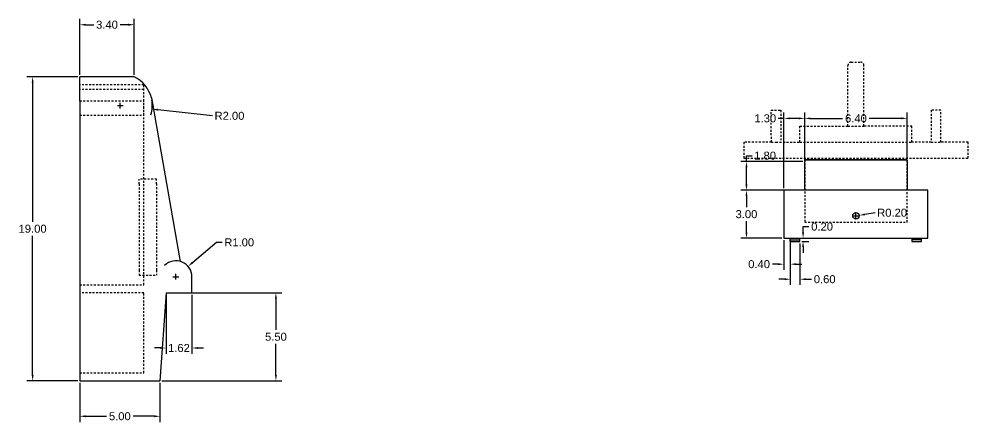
# Model space of a CAD drawing. Header units: centimetres. Extents: x 10 to 640, y 5 to 41.
# Drawn here: x 233.7 to 293, y 5 to 30.2 of the extents above; entities that cross this region are included whole.
import ezdxf

# ---------------------------------------------------------------- set-up
doc = ezdxf.new("R2010")
doc.units = ezdxf.units.CM
doc.header["$MEASUREMENT"] = 0
doc.linetypes.add('ACAD_ISO02W100', pattern=[15, 12, -3])
for name, color, linetype in [('CapacLateral', 50, 'Continuous'), ('LiniiAjutatoare', 212, 'Continuous'), ('MarimiSuprafata', 130, 'Continuous'), ('PlacaElectronica', 10, 'Continuous')]:
    doc.layers.add(name, color=color, linetype=linetype)
doc.styles.get("Standard").update_dxf_attribs({"font": 'arial.ttf'})
doc.dimstyles.get("Standard").update_dxf_attribs({"dimscale": 2, "dimtxt": 0.25, "dimasz": 0.18, "dimexe": 0.18, "dimexo": 0.0625, "dimgap": 0.09, "dimtad": 0, "dimtih": 1, "dimtoh": 1, "dimzin": 0, "dimdsep": 46, "dimtxsty": 'Standard', "dimcen": 0.09, "dimadec": 0, "dimazin": 0, "dimtfac": 1, "dimtofl": 0, "dimtmove": 0, "dimatfit": 3, "dimfxl": 1, "dimtolj": 1, "dimtzin": 0, "dimarcsym": 0})

# ---------------------------------------------------------------- blocks, each defined once
blk = doc.blocks.new('*D105')
at = {"layer": 'Defpoints', "color": 0, "linetype": 'ByBlock', "ltscale": 0.01, "transparency": 16777216}
for p in [(240.939, 29.879), (237.542, 26.627), (240.939, 26.627)]:
    blk.add_point(p, dxfattribs=at)
at = {"layer": 'MarimiSuprafata', "color": 0, "linetype": 'ByBlock', "lineweight": -2, "ltscale": 0.01, "transparency": 16777216}
for p, q in [((237.542, 26.752), (237.542, 30.239)), ((240.939, 26.752), (240.939, 30.239)), ((237.902, 29.879), (238.412, 29.879)), ((240.579, 29.879), (240.069, 29.879))]:
    blk.add_line(p, q, dxfattribs=at)
at = {"layer": 'MarimiSuprafata', "color": 0, "linetype": 'ByBlock', "ltscale": 0.01, "transparency": 16777216}
for points in [[(237.902, 29.939), (237.902, 29.819), (237.542, 29.879)], [(240.579, 29.939), (240.579, 29.819), (240.939, 29.879)]]:
    blk.add_solid(points, dxfattribs=at)
at = {"layer": 'MarimiSuprafata', "color": 0, "linetype": 'ByBlock', "ltscale": 0.01, "transparency": 16777216, "insert": (239.241, 29.879), "char_height": 0.5, "attachment_point": 5}
blk.add_mtext('\\A1;3.40', dxfattribs=at)
blk = doc.blocks.new('*D106')
at = {"layer": 'Defpoints', "color": 0, "linetype": 'ByBlock', "ltscale": 0.01, "transparency": 16777216}
for p in [(240.069, 24.826), (242.057, 24.605)]:
    blk.add_point(p, dxfattribs=at)
at = {"layer": 'MarimiSuprafata', "color": 0, "linetype": 'ByBlock', "lineweight": -2, "ltscale": 0.01, "transparency": 16777216}
for p, q in [((240.069, 24.646), (240.069, 25.006)), ((239.889, 24.826), (240.249, 24.826)), ((245.824, 24.185), (242.414, 24.565))]:
    blk.add_line(p, q, dxfattribs=at)
blk.add_arc((240.069, 24.826), 2, 343.32888, 10.1448, dxfattribs=at)
at = {"layer": 'MarimiSuprafata', "color": 0, "linetype": 'ByBlock', "ltscale": 0.01, "transparency": 16777216}
blk.add_solid([(242.421, 24.625), (242.408, 24.505), (242.057, 24.605)], dxfattribs=at)
at = {"layer": 'MarimiSuprafata', "color": 0, "linetype": 'ByBlock', "ltscale": 0.01, "transparency": 16777216, "insert": (246.891, 24.185), "char_height": 0.5, "attachment_point": 5}
blk.add_mtext('\\A1;R2.00', dxfattribs=at)
blk = doc.blocks.new('*D107')
at = {"layer": 'Defpoints', "color": 0, "linetype": 'ByBlock', "ltscale": 0.01, "transparency": 16777216}
for p in [(244.304, 14.775), (243.542, 14.127)]:
    blk.add_point(p, dxfattribs=at)
at = {"layer": 'MarimiSuprafata', "color": 0, "linetype": 'ByBlock', "lineweight": -2, "ltscale": 0.01, "transparency": 16777216}
for p, q in [((246.07, 16.276), (244.579, 15.008)), ((246.43, 16.276), (246.07, 16.276)), ((243.542, 13.947), (243.542, 14.307)), ((243.362, 14.127), (243.722, 14.127))]:
    blk.add_line(p, q, dxfattribs=at)
at = {"layer": 'MarimiSuprafata', "color": 0, "linetype": 'ByBlock', "ltscale": 0.01, "transparency": 16777216}
blk.add_solid([(244.54, 15.054), (244.617, 14.962), (244.304, 14.775)], dxfattribs=at)
at = {"layer": 'MarimiSuprafata', "color": 0, "linetype": 'ByBlock', "ltscale": 0.01, "transparency": 16777216, "insert": (247.498, 16.276), "char_height": 0.5, "attachment_point": 5}
blk.add_mtext('\\A1;R1.00', dxfattribs=at)
blk = doc.blocks.new('*D108')
at = {"layer": 'Defpoints', "color": 0, "linetype": 'ByBlock', "ltscale": 0.01, "transparency": 16777216}
for p in [(242.927, 13.127), (244.542, 13.127), (242.927, 9.676)]:
    blk.add_point(p, dxfattribs=at)
at = {"layer": 'MarimiSuprafata', "color": 0, "linetype": 'ByBlock', "lineweight": -2, "ltscale": 0.01, "transparency": 16777216}
for p, q in [((242.927, 13.002), (242.927, 9.316)), ((244.542, 13.002), (244.542, 9.316)), ((242.567, 9.676), (242.207, 9.676)), ((244.902, 9.676), (245.262, 9.676))]:
    blk.add_line(p, q, dxfattribs=at)
at = {"layer": 'MarimiSuprafata', "color": 0, "linetype": 'ByBlock', "ltscale": 0.01, "transparency": 16777216}
for points in [[(242.567, 9.736), (242.567, 9.616), (242.927, 9.676)], [(244.902, 9.736), (244.902, 9.616), (244.542, 9.676)]]:
    blk.add_solid(points, dxfattribs=at)
at = {"layer": 'MarimiSuprafata', "color": 0, "linetype": 'ByBlock', "ltscale": 0.01, "transparency": 16777216, "insert": (243.735, 9.676), "char_height": 0.5, "attachment_point": 5}
blk.add_mtext('\\A1;1.62', dxfattribs=at)
blk = doc.blocks.new('*D109')
at = {"layer": 'Defpoints', "color": 0, "linetype": 'ByBlock', "ltscale": 0.01, "transparency": 16777216}
for p in [(242.927, 13.127), (249.792, 13.127), (242.542, 7.627)]:
    blk.add_point(p, dxfattribs=at)
at = {"layer": 'MarimiSuprafata', "color": 0, "linetype": 'ByBlock', "lineweight": -2, "ltscale": 0.01, "transparency": 16777216}
for p, q in [((243.052, 13.127), (250.152, 13.127)), ((249.792, 12.767), (249.792, 10.812)), ((249.792, 7.987), (249.792, 9.942)), ((242.667, 7.627), (250.152, 7.627))]:
    blk.add_line(p, q, dxfattribs=at)
at = {"layer": 'MarimiSuprafata', "color": 0, "linetype": 'ByBlock', "ltscale": 0.01, "transparency": 16777216}
for points in [[(249.732, 12.767), (249.852, 12.767), (249.792, 13.127)], [(249.732, 7.987), (249.852, 7.987), (249.792, 7.627)]]:
    blk.add_solid(points, dxfattribs=at)
at = {"layer": 'MarimiSuprafata', "color": 0, "linetype": 'ByBlock', "ltscale": 0.01, "transparency": 16777216, "insert": (249.792, 10.377), "char_height": 0.5, "attachment_point": 5}
blk.add_mtext('\\A1;5.50', dxfattribs=at)
blk = doc.blocks.new('*D110')
at = {"layer": 'Defpoints', "color": 0, "linetype": 'ByBlock', "ltscale": 0.01, "transparency": 16777216}
for p in [(237.542, 7.627), (242.542, 7.627), (242.542, 5.409)]:
    blk.add_point(p, dxfattribs=at)
at = {"layer": 'MarimiSuprafata', "color": 0, "linetype": 'ByBlock', "lineweight": -2, "ltscale": 0.01, "transparency": 16777216}
for p, q in [((237.542, 7.502), (237.542, 5.049)), ((242.542, 7.502), (242.542, 5.049)), ((237.902, 5.409), (239.214, 5.409)), ((242.182, 5.409), (240.871, 5.409))]:
    blk.add_line(p, q, dxfattribs=at)
at = {"layer": 'MarimiSuprafata', "color": 0, "linetype": 'ByBlock', "ltscale": 0.01, "transparency": 16777216}
for points in [[(237.902, 5.469), (237.902, 5.349), (237.542, 5.409)], [(242.182, 5.469), (242.182, 5.349), (242.542, 5.409)]]:
    blk.add_solid(points, dxfattribs=at)
at = {"layer": 'MarimiSuprafata', "color": 0, "linetype": 'ByBlock', "ltscale": 0.01, "transparency": 16777216, "insert": (240.042, 5.409), "char_height": 0.5, "attachment_point": 5}
blk.add_mtext('\\A1;5.00', dxfattribs=at)
blk = doc.blocks.new('*D111')
at = {"layer": 'Defpoints', "color": 0, "linetype": 'ByBlock', "ltscale": 0.01, "transparency": 16777216}
for p in [(237.542, 26.627), (234.595, 7.627), (237.542, 7.627)]:
    blk.add_point(p, dxfattribs=at)
at = {"layer": 'MarimiSuprafata', "color": 0, "linetype": 'ByBlock', "lineweight": -2, "ltscale": 0.01, "transparency": 16777216}
for p, q in [((237.417, 26.627), (234.235, 26.627)), ((234.595, 26.267), (234.595, 17.562)), ((234.595, 7.987), (234.595, 16.692)), ((237.417, 7.627), (234.235, 7.627))]:
    blk.add_line(p, q, dxfattribs=at)
at = {"layer": 'MarimiSuprafata', "color": 0, "linetype": 'ByBlock', "ltscale": 0.01, "transparency": 16777216}
for points in [[(234.535, 26.267), (234.655, 26.267), (234.595, 26.627)], [(234.535, 7.987), (234.655, 7.987), (234.595, 7.627)]]:
    blk.add_solid(points, dxfattribs=at)
at = {"layer": 'MarimiSuprafata', "color": 0, "linetype": 'ByBlock', "ltscale": 0.01, "transparency": 16777216, "insert": (234.595, 17.127), "char_height": 0.5, "attachment_point": 5}
blk.add_mtext('\\A1;19.00', dxfattribs=at)
blk = doc.blocks.new('*D117')
at = {"layer": 'Defpoints', "color": 0, "linetype": 'ByBlock', "ltscale": 0.01, "transparency": 16777216}
for p in [(289.22, 24.026), (282.82, 21.435, 8.1), (289.22, 21.435, 8.1)]:
    blk.add_point(p, dxfattribs=at)
at = {"layer": 'MarimiSuprafata', "color": 0, "linetype": 'ByBlock', "lineweight": -2, "ltscale": 0.01, "transparency": 16777216}
for p, q in [((282.82, 21.56), (282.82, 24.386)), ((289.22, 21.56), (289.22, 24.386)), ((283.18, 24.026), (285.19, 24.026)), ((288.86, 24.026), (286.85, 24.026))]:
    blk.add_line(p, q, dxfattribs=at)
at = {"layer": 'MarimiSuprafata', "color": 0, "linetype": 'ByBlock', "ltscale": 0.01, "transparency": 16777216}
for points in [[(283.18, 24.086), (283.18, 23.966), (282.82, 24.026)], [(288.86, 24.086), (288.86, 23.966), (289.22, 24.026)]]:
    blk.add_solid(points, dxfattribs=at)
at = {"layer": 'MarimiSuprafata', "color": 0, "linetype": 'ByBlock', "ltscale": 0.01, "transparency": 16777216, "insert": (286.02, 24.026), "char_height": 0.5, "attachment_point": 5}
blk.add_mtext('\\A1;6.40', dxfattribs=at)
blk = doc.blocks.new('*D118')
at = {"layer": 'Defpoints', "color": 0, "linetype": 'ByBlock', "ltscale": 0.01, "transparency": 16777216}
for p in [(281.52, 24.026), (281.52, 19.535), (282.82, 19.535)]:
    blk.add_point(p, dxfattribs=at)
at = {"layer": 'MarimiSuprafata', "color": 0, "linetype": 'ByBlock', "lineweight": -2, "ltscale": 0.01, "transparency": 16777216}
for p, q in [((281.52, 19.66), (281.52, 24.386)), ((282.82, 19.66), (282.82, 24.386)), ((281.52, 24.026), (281.16, 24.026)), ((282.46, 24.026), (281.88, 24.026))]:
    blk.add_line(p, q, dxfattribs=at)
at = {"layer": 'MarimiSuprafata', "color": 0, "linetype": 'ByBlock', "ltscale": 0.01, "transparency": 16777216}
for points in [[(281.88, 24.086), (281.88, 23.966), (281.52, 24.026)], [(282.46, 24.086), (282.46, 23.966), (282.82, 24.026)]]:
    blk.add_solid(points, dxfattribs=at)
at = {"layer": 'MarimiSuprafata', "color": 0, "linetype": 'ByBlock', "ltscale": 0.01, "transparency": 16777216, "insert": (280.355, 24.026), "char_height": 0.5, "attachment_point": 5}
blk.add_mtext('\\A1;1.30', dxfattribs=at)
blk = doc.blocks.new('*D119')
at = {"layer": 'Defpoints', "color": 0, "linetype": 'ByBlock', "ltscale": 0.01, "transparency": 16777216}
for p in [(281.52, 19.535), (279.181, 16.54), (281.52, 16.54)]:
    blk.add_point(p, dxfattribs=at)
at = {"layer": 'MarimiSuprafata', "color": 0, "linetype": 'ByBlock', "lineweight": -2, "ltscale": 0.01, "transparency": 16777216}
for p, q in [((281.395, 19.535), (278.821, 19.535)), ((279.181, 19.175), (279.181, 18.473)), ((279.181, 16.9), (279.181, 17.602)), ((281.395, 16.54), (278.821, 16.54))]:
    blk.add_line(p, q, dxfattribs=at)
at = {"layer": 'MarimiSuprafata', "color": 0, "linetype": 'ByBlock', "ltscale": 0.01, "transparency": 16777216}
for points in [[(279.121, 19.175), (279.241, 19.175), (279.181, 19.535)], [(279.121, 16.9), (279.241, 16.9), (279.181, 16.54)]]:
    blk.add_solid(points, dxfattribs=at)
at = {"layer": 'MarimiSuprafata', "color": 0, "linetype": 'ByBlock', "ltscale": 0.01, "transparency": 16777216, "insert": (279.181, 18.037), "char_height": 0.5, "attachment_point": 5}
blk.add_mtext('\\A1;3.00', dxfattribs=at)
blk = doc.blocks.new('*D121')
at = {"layer": 'Defpoints', "color": 0, "linetype": 'ByBlock', "ltscale": 0.01, "transparency": 16777216}
for p in [(281.92, 16.34), (282.52, 16.34), (282.52, 13.974)]:
    blk.add_point(p, dxfattribs=at)
at = {"layer": 'MarimiSuprafata', "color": 0, "linetype": 'ByBlock', "lineweight": -2, "ltscale": 0.01, "transparency": 16777216}
for p, q in [((281.92, 16.215), (281.92, 13.614)), ((282.52, 16.215), (282.52, 13.614)), ((281.56, 13.974), (281.2, 13.974)), ((282.88, 13.974), (283.24, 13.974))]:
    blk.add_line(p, q, dxfattribs=at)
at = {"layer": 'MarimiSuprafata', "color": 0, "linetype": 'ByBlock', "ltscale": 0.01, "transparency": 16777216}
for points in [[(281.56, 14.034), (281.56, 13.914), (281.92, 13.974)], [(282.88, 14.034), (282.88, 13.914), (282.52, 13.974)]]:
    blk.add_solid(points, dxfattribs=at)
at = {"layer": 'MarimiSuprafata', "color": 0, "linetype": 'ByBlock', "ltscale": 0.01, "transparency": 16777216, "insert": (284.068, 13.974), "char_height": 0.5, "attachment_point": 5}
blk.add_mtext('\\A1;0.60', dxfattribs=at)
blk = doc.blocks.new('*D122')
at = {"layer": 'Defpoints', "color": 0, "linetype": 'ByBlock', "ltscale": 0.01, "transparency": 16777216}
for p in [(281.52, 16.54), (281.92, 16.54), (281.52, 14.914)]:
    blk.add_point(p, dxfattribs=at)
at = {"layer": 'MarimiSuprafata', "color": 0, "linetype": 'ByBlock', "lineweight": -2, "ltscale": 0.01, "transparency": 16777216}
for p, q in [((281.52, 16.415), (281.52, 14.554)), ((281.92, 16.415), (281.92, 14.554)), ((281.16, 14.914), (280.8, 14.914)), ((282.28, 14.914), (282.64, 14.914))]:
    blk.add_line(p, q, dxfattribs=at)
at = {"layer": 'MarimiSuprafata', "color": 0, "linetype": 'ByBlock', "ltscale": 0.01, "transparency": 16777216}
for points in [[(281.16, 14.974), (281.16, 14.854), (281.52, 14.914)], [(282.28, 14.974), (282.28, 14.854), (281.92, 14.914)]]:
    blk.add_solid(points, dxfattribs=at)
at = {"layer": 'MarimiSuprafata', "color": 0, "linetype": 'ByBlock', "ltscale": 0.01, "transparency": 16777216, "insert": (279.971, 14.914), "char_height": 0.5, "attachment_point": 5}
blk.add_mtext('\\A1;0.40', dxfattribs=at)
blk = doc.blocks.new('*D123')
at = {"layer": 'Defpoints', "color": 0, "linetype": 'ByBlock', "ltscale": 0.01, "transparency": 16777216}
for p in [(282.52, 16.54), (282.52, 16.34), (282.717, 16.54)]:
    blk.add_point(p, dxfattribs=at)
at = {"layer": 'MarimiSuprafata', "color": 0, "linetype": 'ByBlock', "lineweight": -2, "ltscale": 0.01, "transparency": 16777216}
for p, q in [((282.717, 16.9), (282.717, 17.26)), ((282.717, 17.26), (283.077, 17.26)), ((282.645, 16.54), (283.077, 16.54)), ((282.645, 16.34), (283.077, 16.34)), ((282.717, 15.98), (282.717, 15.62))]:
    blk.add_line(p, q, dxfattribs=at)
at = {"layer": 'MarimiSuprafata', "color": 0, "linetype": 'ByBlock', "ltscale": 0.01, "transparency": 16777216}
for points in [[(282.657, 16.9), (282.777, 16.9), (282.717, 16.54)], [(282.657, 15.98), (282.777, 15.98), (282.717, 16.34)]]:
    blk.add_solid(points, dxfattribs=at)
at = {"layer": 'MarimiSuprafata', "color": 0, "linetype": 'ByBlock', "ltscale": 0.01, "transparency": 16777216, "insert": (283.905, 17.26), "char_height": 0.5, "attachment_point": 5}
blk.add_mtext('\\A1;0.20', dxfattribs=at)
blk = doc.blocks.new('*D124')
at = {"layer": 'Defpoints', "color": 0, "linetype": 'ByBlock', "ltscale": 0.01, "transparency": 16777216}
for p in [(286.02, 17.935), (286.217, 17.967)]:
    blk.add_point(p, dxfattribs=at)
at = {"layer": 'MarimiSuprafata', "color": 0, "linetype": 'ByBlock', "lineweight": -2, "ltscale": 0.01, "transparency": 16777216}
for p, q in [((285.84, 17.935), (286.2, 17.935)), ((286.02, 17.755), (286.02, 18.115)), ((287.211, 18.128), (286.573, 18.025))]:
    blk.add_line(p, q, dxfattribs=at)
at = {"layer": 'MarimiSuprafata', "color": 0, "linetype": 'ByBlock', "ltscale": 0.01, "transparency": 16777216}
blk.add_solid([(286.563, 18.084), (286.582, 17.965), (286.217, 17.967)], dxfattribs=at)
at = {"layer": 'MarimiSuprafata', "color": 0, "linetype": 'ByBlock', "ltscale": 0.01, "transparency": 16777216, "insert": (288.279, 18.128), "char_height": 0.5, "attachment_point": 5}
blk.add_mtext('\\A1;R0.20', dxfattribs=at)
blk = doc.blocks.new('*D125')
at = {"layer": 'Defpoints', "color": 0, "linetype": 'ByBlock', "ltscale": 0.01, "transparency": 16777216}
for p in [(279.181, 21.335), (282.82, 21.335), (282.82, 19.535)]:
    blk.add_point(p, dxfattribs=at)
at = {"layer": 'MarimiSuprafata', "color": 0, "linetype": 'ByBlock', "lineweight": -2, "ltscale": 0.01, "transparency": 16777216}
for p, q in [((279.181, 21.335), (279.181, 21.695)), ((279.181, 21.695), (279.541, 21.695)), ((282.695, 21.335), (278.821, 21.335)), ((279.181, 19.895), (279.181, 20.975)), ((282.695, 19.535), (278.821, 19.535))]:
    blk.add_line(p, q, dxfattribs=at)
at = {"layer": 'MarimiSuprafata', "color": 0, "linetype": 'ByBlock', "ltscale": 0.01, "transparency": 16777216}
for points in [[(279.121, 20.975), (279.241, 20.975), (279.181, 21.335)], [(279.121, 19.895), (279.241, 19.895), (279.181, 19.535)]]:
    blk.add_solid(points, dxfattribs=at)
at = {"layer": 'MarimiSuprafata', "color": 0, "linetype": 'ByBlock', "ltscale": 0.01, "transparency": 16777216, "insert": (280.346, 21.695), "char_height": 0.5, "attachment_point": 5}
blk.add_mtext('\\A1;1.80', dxfattribs=at)

msp = doc.modelspace()

# ---------------------------------------------------------------- linework, layer by layer
at = {"layer": 'CapacLateral', "ltscale": 0.01}
for p, q in [((237.542, 25.127), (237.542, 26.627)), ((240.939, 26.627), (237.542, 26.627)), ((242.012, 25.301), (243.812, 15.09))]:
    msp.add_line(p, q, dxfattribs=at)
at = {"layer": 'CapacLateral', "linetype": 'ByBlock', "ltscale": 0.01}
for p, q in [((237.542, 25.127), (237.542, 7.627)), ((244.542, 13.127), (244.542, 14.127)), ((242.927, 13.127), (242.542, 7.627)), ((242.927, 13.127), (244.542, 13.127)), ((237.542, 7.627), (242.542, 7.627))]:
    msp.add_line(p, q, dxfattribs=at)
at = {"layer": 'CapacLateral', "linetype": 'ACAD_ISO02W100', "ltscale": 0.01}
for p, q in [((237.542, 25.127), (237.542, 13.627)), ((237.542, 13.127), (237.542, 8.127))]:
    msp.add_line(p, q, dxfattribs=at)
at = {"layer": 'CapacLateral', "linetype": 'ByBlock', "ltscale": 0.01}
for centre, radius, start, end in [((240.069, 24.826), 2, 13.72579, 64.21745), ((243.542, 14.127), 1, 360, 134.54697)]:
    msp.add_arc(centre, radius, start, end, dxfattribs=at)
at = {"layer": 'LiniiAjutatoare', "linetype": 'ACAD_ISO02W100', "ltscale": 0.01}
for p, q in [((285.52, 23.535), (285.52, 27.335)), ((285.72, 27.535), (286.32, 27.535)), ((286.52, 23.535), (286.52, 27.335)), ((241.542, 26.127), (237.542, 26.127)), ((241.542, 24.227), (241.542, 26.127)), ((241.542, 25.834), (237.542, 25.834)), ((237.542, 25.132), (241.542, 25.132)), ((241.542, 13.627), (241.542, 25.127)), ((280.72, 24.535), (281.32, 24.535)), ((280.738, 22.535), (280.72, 24.535)), ((281.32, 24.535), (281.32, 22.535)), ((290.72, 24.535), (290.72, 22.535)), ((291.32, 24.535), (290.72, 24.535)), ((291.32, 22.535), (291.32, 24.535)), ((237.542, 24.227), (241.542, 24.227)), ((282.52, 23.535), (285.52, 23.535)), ((282.52, 22.535), (282.52, 23.535)), ((285.52, 23.535), (286.52, 23.535)), ((289.52, 23.535), (286.52, 23.535)), ((289.52, 22.535), (289.52, 23.535)), ((279.02, 22.535), (279.02, 21.535)), ((280.738, 22.535), (279.02, 22.535)), ((280.738, 22.535), (281.029, 22.535)), ((281.029, 22.535), (282.52, 22.535)), ((282.52, 22.535), (289.52, 22.535)), ((290.72, 22.535), (289.52, 22.535)), ((290.72, 22.535), (291.32, 22.535)), ((293.02, 22.535), (291.32, 22.535)), ((293.02, 21.535), (293.02, 22.535)), ((279.02, 21.535), (293.02, 21.535)), ((282.82, 21.435), (282.82, 17.535)), ((282.82, 21.435), (289.22, 21.435)), ((289.22, 17.535), (289.22, 21.435)), ((242.342, 20.227), (241.242, 20.227)), ((241.242, 19.927), (241.242, 20.227)), ((242.342, 19.927), (242.342, 20.227)), ((241.242, 19.927), (241.242, 14.484)), ((242.342, 19.942), (242.342, 14.527)), ((282.82, 17.535), (289.22, 17.535)), ((241.242, 14.527), (241.242, 14.227)), ((241.242, 14.227), (242.342, 14.227)), ((242.342, 14.527), (242.342, 14.227)), ((237.542, 13.627), (241.542, 13.627)), ((241.542, 13.127), (237.542, 13.127)), ((241.542, 8.127), (241.542, 13.127)), ((237.542, 8.127), (241.542, 8.127))]:
    msp.add_line(p, q, dxfattribs=at)
at = {"layer": 'LiniiAjutatoare', "linetype": 'ByBlock', "ltscale": 0.01}
msp.add_line((289.22, 21.435), (282.82, 21.435), dxfattribs=at)
at = {"layer": 'LiniiAjutatoare', "linetype": 'ACAD_ISO02W100', "ltscale": 0.01}
for centre, start, end in [((285.72, 27.335), 90, 180), ((286.32, 27.335), 0, 90)]:
    msp.add_arc(centre, 0.2, start, end, dxfattribs=at)
at = {"layer": 'PlacaElectronica', "linetype": 'ByBlock', "ltscale": 0.01}
for p, q in [((282.82, 21.435), (282.82, 21.335)), ((282.82, 21.435), (289.22, 21.435)), ((289.22, 21.335), (289.22, 21.435)), ((289.22, 21.435), (289.22, 19.535)), ((282.82, 19.535), (282.82, 21.335)), ((282.82, 19.535), (281.52, 19.535)), ((281.52, 19.535), (281.52, 16.54)), ((289.22, 19.535), (282.82, 19.535)), ((290.52, 19.535), (289.22, 19.535)), ((290.52, 16.54), (290.52, 19.535)), ((281.52, 16.54), (290.52, 16.54)), ((281.92, 16.34), (281.92, 16.54)), ((281.92, 16.44), (282.52, 16.44)), ((281.92, 16.34), (282.52, 16.34)), ((282.52, 16.34), (282.52, 16.54)), ((289.52, 16.54), (289.52, 16.34)), ((290.12, 16.44), (289.52, 16.44)), ((289.52, 16.34), (290.12, 16.34)), ((290.12, 16.44), (290.12, 16.54)), ((290.12, 16.34), (290.12, 16.44))]:
    msp.add_line(p, q, dxfattribs=at)
msp.add_circle((286.02, 17.935), 0.2, dxfattribs=at)

# ---------------------------------------------------------------- dimensions: what is measured, and where the dimension line sits
at = {"layer": 'MarimiSuprafata', "linetype": 'ByBlock', "ltscale": 0.01}
for base, p1, p2, picture, middle in [((240.939, 29.879), (237.542, 26.627), (240.939, 26.627), '*D105', (239.241, 29.879)), ((281.52, 24.026), (282.82, 19.535), (281.52, 19.535), '*D118', (280.355, 24.026)), ((281.52, 14.914), (281.92, 16.54), (281.52, 16.54), '*D122', (279.971, 14.914)), ((282.52, 13.974), (281.92, 16.34), (282.52, 16.34), '*D121', (284.068, 13.974)), ((242.927, 9.676), (244.5424, 13.1272), (242.927, 13.1272), '*D108', (243.7347, 9.676)), ((242.542, 5.409), (237.542, 7.627), (242.542, 7.627), '*D110', (240.042, 5.409))]:
    dim = msp.add_linear_dim(base=base, p1=p1, p2=p2, dimstyle='Standard', dxfattribs=at)
    dim.commit()
    dim.dimension.update_dxf_attribs({"geometry": picture, "text_midpoint": middle})
for base, p1, p2, picture, middle in [((234.595, 7.627), (237.542, 26.627), (237.542, 7.627), '*D111', (234.595, 17.127)), ((279.181, 21.335), (282.82, 19.535), (282.82, 21.335), '*D125', (280.346, 21.695)), ((279.1809, 16.5396), (281.5199, 19.5351), (281.5199, 16.5396), '*D119', (279.1809, 18.0373)), ((282.717, 16.54), (282.52, 16.34), (282.52, 16.54), '*D123', (283.905, 17.26)), ((249.792, 13.127), (242.542, 7.627), (242.927, 13.127), '*D109', (249.792, 10.377))]:
    dim = msp.add_linear_dim(base=base, p1=p1, p2=p2, angle=90, dimstyle='Standard', dxfattribs=at)
    dim.commit()
    dim.dimension.update_dxf_attribs({"geometry": picture, "text_midpoint": middle})
for center, mpoint, picture, middle in [((240.069, 24.826), (242.057, 24.605), '*D106', (245.824, 24.185)), ((286.02, 17.935), (286.217, 17.967), '*D124', (287.211, 18.128)), ((243.542, 14.127), (244.304, 14.775), '*D107', (247.498, 16.276))]:
    dim = msp.add_radius_dim(center=center, mpoint=mpoint, dimstyle='Standard', dxfattribs=at)
    dim.commit()
    dim.dimension.update_dxf_attribs({"geometry": picture, "text_midpoint": middle, "dimtype": 164})
dim = msp.add_aligned_dim(p1=(282.82, 21.435, 8.1), p2=(289.22, 21.435, 8.1), distance=2.591, dimstyle='Standard', dxfattribs=at)
dim.commit()
dim.dimension.update_dxf_attribs({"geometry": '*D117', "text_midpoint": (286.02, 24.026)})

doc.saveas('drawing.dxf')
